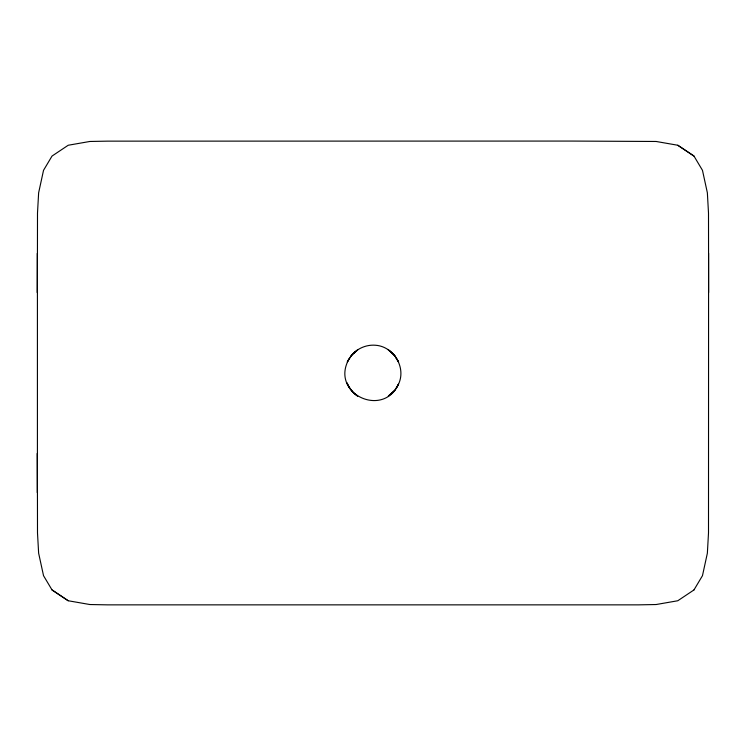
<?xml version="1.0" encoding="UTF-8"?>
<svg xmlns="http://www.w3.org/2000/svg" width="746" height="746" viewBox="0 0 746 746"><rect width="100%" height="100%" fill="white"/><g stroke="black" fill="none" stroke-linecap="round" stroke-linejoin="round"><path stroke-width="1.12" d="M37.384 453.391L37.496 532.933L38.633 553.187L43.529 575.679L52.033 589.946L68.212 600.754L89.874 604.53L107.573 604.857L638.427 604.857L656.126 604.53L677.788 600.754L693.948 589.955M708.616 292.609L708.504 213.067L707.367 192.813L702.471 170.321L693.966 156.054L677.788 145.246L656.126 141.47L572.079 141.069L107.573 141.143L89.874 141.47L68.212 145.246L52.033 156.054L43.529 170.321L38.633 192.813L37.496 213.067L37.384 292.609M37.356 292.712L37.412 253.192L37.412 492.808L37.356 453.288M349.063 358.891C329.573 393.263 382.987 418.665 398.541 384.115C406.393 367.489 393.683 346.498 375.527 345.249C367.312 344.549 359.031 347.692 353.212 353.492C349.249 357.474 343.113 369.074 351.263 355.665M396.937 387.109L398.569 384.05L394.737 390.335L388.302 396.145L394.765 390.307M693.966 589.946L702.471 575.679L707.367 553.187L708.504 532.933L708.588 253.192M353.147 353.557L351.198 355.739L357.698 349.855L353.184 353.52L355.497 351.431M390.54 394.541L392.816 392.48M693.948 156.045L677.788 145.246M52.052 589.955L68.212 600.754M349.063 387.109L353.184 392.48L357.726 396.154C348.764 391.081 343.757 375.229 349.109 387.174M390.475 351.413L388.256 349.837L394.737 355.665L398.569 361.95L394.802 355.739L390.503 351.431"/></g></svg>
